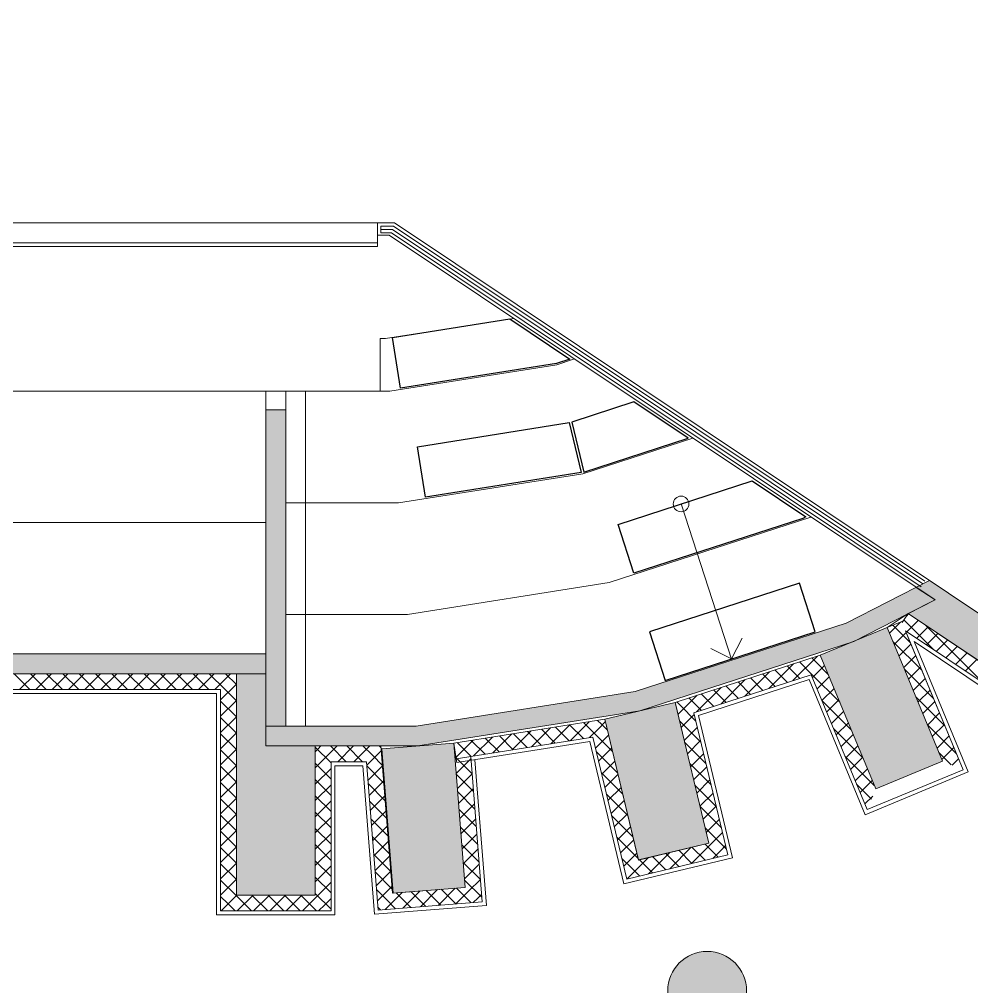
# Model space of a CAD drawing. Header units: millimetres. Extents: x 72919 to 485785, y -53256 to 338519.
# Drawn here: x 334635 to 341878, y 91719 to 99080 of the extents above; entities that cross this region are included whole.
import ezdxf

# ---------------------------------------------------------------- set-up
doc = ezdxf.new("R2010")
doc.units = ezdxf.units.MM
doc.layers.add('1 level', color=186, linetype='Continuous', lineweight=15)
doc.layers.add('wall', color=5, linetype='Continuous', lineweight=40)

msp = doc.modelspace()

# ---------------------------------------------------------------- hatches: boundary and pattern name
at = {"ltscale": 500, "true_color": 0x000000}
h = msp.add_hatch(color=18, dxfattribs=at)
h.dxf.hatch_style = 1
h.paths.add_polyline_path([(336660.43379, 96108.07991), (336510.43379, 96108.07991), (336510.43379, 93700.07748), (336660.43379, 93700.07748)])
h = msp.add_hatch(color=18, dxfattribs=at)
h.dxf.hatch_style = 1
h.paths.add_polyline_path([(339354.8014, 93817.72258), (340981.25531, 94346.19002), (341599.77449, 94661.34166), (341456.87556, 94756.8799), (340923.67524, 94485.20045), (339319.67628, 93964.02907), (337653.15258, 93700.07748), (336510.43379, 93700.07748), (336510.43379, 93550.07748), (337664.95784, 93550.07748)])
h = msp.add_hatch(color=18, dxfattribs=at)
h.dxf.hatch_style = 1
edge = h.paths.add_edge_path()
edge.add_arc((336810.43379, 104414.99944), 13290, 298.781721808, 300.422137713, ccw=False)
edge.add_line((343209.22451, 92766.84177), (343016.63487, 93117.42589))
edge.add_arc((336590.61693, 104809.69519), 13341.77154, 298.792994667, 300.187966436)
edge.add_line((343299.3722, 93277.32897), (343277.46388, 93299.23727))
edge.add_line((343277.46388, 93299.23727), (341395.67671, 94557.34777))
edge.add_line((341395.67671, 94557.34777), (341599.77507, 94661.34127))
edge.add_line((341599.77507, 94661.34127), (341456.87616, 94756.8795))
edge.add_line((341456.87616, 94756.8795), (341558.98209, 94808.90517))
edge.add_line((341558.98209, 94808.90517), (343468.23683, 93532.23338))
edge.add_line((343468.23683, 93532.23338), (345036.50148, 91963.96873))
edge.add_line((345036.50148, 91963.96873), (344824.36945, 91751.8367))
edge.add_line((344824.36945, 91751.8367), (344368.85828, 92207.34786))
edge.add_line((344368.85828, 92207.34786), (344099.30814, 92042.16732))
edge.add_arc((376763.1005, 112686.23403), 38640.6628, 210.706424196, 212.293575804, ccw=False)
h = msp.add_hatch(color=18, dxfattribs=at)
h.dxf.hatch_style = 1
h.paths.add_polyline_path([(341656.18462, 93433.46875), (341148.04544, 93222.99062), (340726.25018, 94240.4266), (341234.38392, 94450.90249)])
h = msp.add_hatch(color=18, dxfattribs=at)
h.dxf.hatch_style = 1
h.paths.add_polyline_path([(336510.43379, 94250.13617), (282365.43379, 94250.14706), (282365.43379, 94100.14706), (336510.43379, 94100.13617)])
h = msp.add_hatch(color=18, dxfattribs=at)
h.dxf.hatch_style = 1
edge = h.paths.add_edge_path()
edge.add_line((336810.43379, 92414.99944), (336285.43374, 92414.99944))
edge.add_line((336285.43374, 92414.99944), (336285.43367, 94100.15789))
edge.add_line((336285.43367, 94100.15789), (336510.43382, 94100.15794))
edge.add_line((336510.43382, 94100.15794), (336510.43382, 93550.07846))
edge.add_line((336510.43382, 93550.07846), (336885.43379, 93550.07848))
edge.add_line((336885.43379, 93550.07848), (336885.43379, 92415.23382))
edge.add_arc((336810.43379, 104414.99944), 12000, 270, 270.358100953, ccw=False)
h = msp.add_hatch(color=18, dxfattribs=at)
h.dxf.hatch_style = 1
h.paths.add_polyline_path([(339878.74884, 92810.55072), (339344.56951, 92682.40464), (339087.22411, 93753.44567), (339628.67828, 93883.54409)])
h = msp.add_hatch(color=18, dxfattribs=at)
h.dxf.hatch_style = 1
h.paths.add_polyline_path([(338025.22051, 92473.37758), (337477.20343, 92430.49089), (337390.52519, 93528.69152), (337938.8487, 93571.60219)])
h = msp.add_hatch(color=18, dxfattribs=at)
h.dxf.hatch_style = 1
h.paths.add_polyline_path([(339566.4227, 91686.72259, 1), (340166.4227, 91686.72259, 1)])
at = {"layer": 'wall', "lineweight": 18, "ltscale": 0.007407, "true_color": 0x000000}
h = msp.add_hatch(color=18, dxfattribs=at)
h.dxf.hatch_style = 1
h.paths.add_polyline_path([(341148.6729, 93223.25052), (341083.72937, 93066.46296), (341813.5942, 93368.78287), (341656.80664, 93433.72641), (341148.6729, 93223.25052)], flags=0)

# ---------------------------------------------------------------- linework, layer by layer
at = {"color": 18, "ltscale": 500, "true_color": 0x000000}
for points in [[(415650.43379, 180914.99944, 0.4142135624), (336810.43379, 259754.99944), (221610.43379, 259754.99944, 0.4142135624), (142770.43379, 180914.99944), (142770.43379, 104414.99944, 0.4142135624), (221610.43379, 25574.99944), (336810.43379, 25574.99944, 0.4142135624), (415650.43379, 104414.99944)], [(414950.43379, 180914.99944, 0.4142135624), (336810.43379, 259054.99944), (221610.43379, 259054.99944, 0.4142135624), (143470.43379, 180914.99944), (143470.43379, 104414.99944, 0.4142135624), (221610.43379, 26274.99944), (336810.43379, 26274.99944, 0.4142135624), (414950.43379, 104414.99944)]]:
    msp.add_lwpolyline(points, format="xyb", close=True, dxfattribs=at)
for points in [[(338720.26749, 96460.80261), (337535.04148, 96273.08125), (337474.03204, 96658.2797), (338365.8491, 96799.52965), (338822.70696, 96494.08721), (338720.26749, 96460.80261)], [(340593.64076, 95282.0127), (339309.51439, 94864.77475), (339188.99776, 95235.68679), (340209.14563, 95567.15293), (340617.47367, 95294.15617), (340593.64076, 95282.0127)]]:
    msp.add_lwpolyline(points, dxfattribs=at)
for points in [[(338928.8496, 95634.83215), (339722.30442, 95892.64125), (339309.54802, 96168.59884), (338837.52439, 96015.22906)], [(338909.40221, 95630.16325), (337724.1762, 95442.44189), (337663.16676, 95827.64034), (338818.07699, 96010.56015)], [(339548.0268, 94048.52924), (340689.29462, 94419.34963), (340568.77799, 94790.26167), (339427.51017, 94419.44128)]]:
    msp.add_lwpolyline(points, close=True, dxfattribs=at)
at = {"layer": '1 level', "color": 177, "true_color": 0x293189}
for p, q in [((337488.97367, 97529.99944), (333360.43379, 97529.99944)), ((337384.58223, 97479.99944), (337473.79891, 97479.99944)), ((341701.88045, 94713.3673), (337488.97367, 97529.99944)), ((337359.58223, 97437.49181), (337447.41764, 97437.49181)), ((337447.41764, 97437.49181), (341599.77449, 94661.34166)), ((333360.43379, 97379.77318), (337359.58223, 97379.77318)), ((333360.43379, 97349.77318), (337359.58223, 97349.77318)), ((337378.27294, 96249.86406), (337378.27431, 96649.86406)), ((301530.43379, 96250.15091), (336510.43379, 96250.15091)), ((337453.20845, 96250.17165), (336660.43379, 96250.17149)), ((336810.6215, 96250.15091), (336810.6215, 93700.07748)), ((339668.31973, 95391.84165), (340054.65031, 94202.83685)), ((336510.43379, 95250.15794), (282360.43379, 95250.14705)), ((341456.87556, 94756.8799), (341599.77449, 94661.34166)), ((340981.25531, 94346.19002), (341599.77449, 94661.34166)), ((340051.61577, 94212.15546), (340131.92863, 94369.77818)), ((339354.8014, 93817.72258), (340981.25531, 94346.19002)), ((340051.61577, 94212.15546), (339893.99305, 94292.46832)), ((337664.95784, 93550.07748), (339354.8014, 93817.72258)), ((336510.43379, 93550.07748), (337664.95784, 93550.07748))]:
    msp.add_line(p, q, dxfattribs=at)
for points in [[(337359.58223, 97349.77318), (337359.58223, 97529.99944)], [(341522.15309, 94803.84528), (337481.38538, 97504.99944), (337384.58223, 97504.99944), (337384.58223, 97454.99944)], [(341508.25956, 94783.06139), (337473.79891, 97479.99944)], [(341494.36604, 94762.2775), (337466.21244, 97454.99944), (337384.58223, 97454.99944)], [(337378.27431, 96649.86406), (337420.82427, 96649.86392), (338394.76996, 96804.11843)], [(337452.4631, 96250.07748), (338722.54937, 96451.23951), (338796.78355, 96475.35968)], [(338722.54937, 96451.23951), (338857.16012, 96494.97724)], [(336660.43379, 93700.07748), (336660.43379, 96250.17149), (336510.43379, 96250.17149)], [(336510.43379, 93550.07748), (336510.43379, 96250.17149)], [(336660.43379, 96250.07748), (337452.4631, 96250.07748)], [(336510.43379, 96108.07991), (336660.43379, 96108.07991)], [(336660.43379, 95400.07748), (337519.35959, 95400.07748), (338921.59167, 95622.16937), (339756.75753, 95893.53147)], [(336660.43379, 94550.07748), (337586.25609, 94550.07748), (339120.63398, 94793.09922), (340656.35493, 95292.0857)], [(336510.43379, 93700.07748), (337653.15258, 93700.07748), (339319.67628, 93964.02907), (340923.67524, 94485.20045), (341558.98151, 94808.90555)], [(341558.98151, 94808.90555), (341701.88045, 94713.3673)], [(336510.43382, 94100.15794), (336510.43379, 94250.15794)]]:
    msp.add_lwpolyline(points, dxfattribs=at)
msp.add_circle((339668.31973, 95391.84165), 59.63351, dxfattribs=at)
at = {"layer": 'wall', "color": 18, "lineweight": 18, "ltscale": 0.007407, "true_color": 0x000000}
for p, q in [((341456.87616, 94756.8795), (341599.77507, 94661.34127)), ((341395.67671, 94557.34777), (341599.77507, 94661.34127)), ((341235.31821, 94451.28948), (341395.67671, 94557.34777)), ((341349.63674, 94488.87527), (341395.67671, 94557.34777)), ((341384.95617, 94541.40374), (341398.80008, 94555.24766)), ((343277.46388, 93299.23727), (341395.67671, 94557.34777)), ((341395.67671, 94557.34777), (343299.3722, 93277.32897)), ((341252.7523, 94409.19988), (341336.93151, 94493.37909)), ((341413.36761, 94335.01533), (341278.99991, 94469.38303)), ((341590.13149, 94281.99514), (341363.15156, 94508.97506)), ((341386.32676, 94419.03065), (341472.79237, 94505.49626)), ((341460.31905, 94369.27925), (341546.78465, 94455.74486)), ((341967.8437, 94028.02662), (341526.45828, 94469.41204)), ((341288.99599, 94321.69988), (341380.84001, 94413.5439)), ((343232.41437, 93177.7466), (341375.572, 94426.262)), ((341396.32663, 94376.1559), (341375.572, 94426.262)), ((341375.572, 94426.262), (343232.41437, 93177.7466)), ((341813.5942, 93368.78287), (341375.572, 94426.262)), ((341813.5942, 93368.78287), (341396.32663, 94376.1559)), ((341534.31133, 94319.52785), (341620.77694, 94405.99346)), ((341500.86761, 94123.77164), (341279.13652, 94345.50273)), ((341325.23967, 94234.19988), (341417.0837, 94326.0439)), ((343215.67491, 93152.851), (341441.33326, 94345.89406)), ((341441.33326, 94345.89406), (341852.79109, 93352.54699)), ((341608.30362, 94269.77645), (341694.76923, 94356.24206)), ((341682.2959, 94220.02505), (341768.76151, 94306.49066)), ((336510.43379, 94250.15794), (282365.43379, 94250.14706)), ((340519.54078, 94047.21942), (340706.379, 94234.05764)), ((341361.48336, 94146.69988), (341453.32738, 94238.5439)), ((341756.28819, 94170.27365), (341842.7538, 94256.73925)), ((340336.29276, 93987.71508), (340523.13098, 94174.5533)), ((340570.8192, 94063.87056), (340475.5779, 94159.11186)), ((340661.04766, 94097.38579), (340568.98909, 94189.44436)), ((340700.10011, 94182.07702), (340662.40028, 94219.77686)), ((340667.46913, 94071.40408), (340759.31315, 94163.2481)), ((340787.86904, 94094.3081), (340700.10011, 94182.07702)), ((341397.72705, 94059.19988), (341489.57107, 94151.0439)), ((341830.28048, 94120.52224), (341916.74608, 94206.98785)), ((336510.43382, 94100.15794), (282361.82103, 94100.14705)), ((334714.83625, 93980.15654), (334594.83625, 94100.15654)), ((334636.52463, 93980.15654), (334756.52463, 94100.15654)), ((334838.57994, 93980.15654), (334718.57994, 94100.15654)), ((334760.26832, 93980.15654), (334880.26832, 94100.15654)), ((334962.32363, 93980.15654), (334842.32363, 94100.15654)), ((334884.01201, 93980.15654), (335004.01201, 94100.15654)), ((335086.06731, 93980.15654), (334966.06731, 94100.15654)), ((335007.75569, 93980.15654), (335127.75569, 94100.15654)), ((335209.811, 93980.15654), (335089.811, 94100.15654)), ((335131.49938, 93980.15654), (335251.49938, 94100.15654)), ((335333.55469, 93980.15654), (335213.55469, 94100.15654)), ((335255.24307, 93980.15654), (335375.24307, 94100.15654)), ((335457.29837, 93980.15654), (335337.29837, 94100.15654)), ((335378.98675, 93980.15654), (335498.98675, 94100.15654)), ((335581.04206, 93980.15654), (335461.04206, 94100.15654)), ((335502.73044, 93980.15654), (335622.73044, 94100.15654)), ((335704.78575, 93980.15654), (335584.78575, 94100.15654)), ((335626.47413, 93980.15654), (335746.47413, 94100.15654)), ((335828.52943, 93980.15654), (335708.52943, 94100.15654)), ((335750.21781, 93980.15654), (335870.21781, 94100.15654)), ((335952.27312, 93980.15654), (335832.27312, 94100.15654)), ((335873.9615, 93980.15654), (335993.9615, 94100.15654)), ((336076.01681, 93980.15654), (335956.01681, 94100.15654)), ((335997.70519, 93980.15654), (336117.70519, 94100.15654)), ((336199.76049, 93980.15654), (336079.76049, 94100.15654)), ((336121.44887, 93980.15654), (336241.44887, 94100.15654)), ((336165.43379, 94024.14146), (336241.44887, 94100.15654)), ((336285.43379, 94018.22694), (336203.50418, 94100.15654)), ((336285.43379, 94018.22694), (336203.50418, 94100.15654)), ((336285.43379, 94100.15789), (336285.43379, 92414.99944)), ((339764.6216, 93802.0819), (340658.76112, 94092.42708)), ((339764.6216, 93802.0819), (340658.76112, 94092.42708)), ((340153.04474, 93928.21075), (340339.88295, 94115.04896)), ((340383.99683, 94003.20556), (340288.75553, 94098.44686)), ((340477.40801, 94033.53806), (340382.16672, 94128.77936)), ((340658.76112, 94092.42708), (341083.72937, 93066.46296)), ((340658.76112, 94092.42708), (341083.72937, 93066.46296)), ((340875.36904, 93883.06441), (340661.04766, 94097.38579)), ((340703.71281, 93983.90408), (340795.55684, 94075.7481)), ((341588.36761, 93912.52796), (341366.63652, 94134.25904)), ((336165.43379, 93900.39777), (336285.43379, 94020.39777)), ((336285.43379, 93894.48325), (336165.43379, 94014.48325)), ((336245.19256, 93980.15654), (336285.43379, 94020.39777)), ((340641.65528, 94055.33045), (339800.27227, 93782.11638)), ((339969.79671, 93868.70641), (340156.63493, 94055.54463)), ((340103.76327, 93912.20806), (340008.52197, 94007.44935)), ((340197.17445, 93942.54056), (340101.93316, 94037.78185)), ((340290.58564, 93972.87306), (340195.34434, 94068.11435)), ((341067.49348, 93027.26607), (340641.65528, 94055.33045)), ((341433.97073, 93971.69988), (341525.81476, 94063.5439)), ((329705.43379, 93980.15654), (336165.43379, 93980.15654)), ((329735.43379, 93980.15654), (336135.43379, 93980.15654)), ((336135.43379, 93950.15654), (329735.43379, 93950.15654)), ((336135.43379, 93980.15654), (336165.43379, 93980.15654)), ((336135.43379, 92264.94084), (336135.43379, 93950.15654)), ((336165.43379, 93980.15654), (336165.43379, 92294.95256)), ((336165.43379, 93980.15654), (336165.43379, 92294.95256)), ((339694.79179, 93841.18886), (339790.13888, 93936.53595)), ((339786.54869, 93809.20207), (339973.3869, 93996.04029)), ((339916.9409, 93851.54306), (339821.6996, 93946.78435)), ((340010.35208, 93881.87556), (339915.11078, 93977.11685)), ((340739.9565, 93896.40408), (340831.80052, 93988.2481)), ((341470.21442, 93884.19988), (341562.05844, 93976.0439)), ((336165.43379, 93776.65408), (336285.43379, 93896.65408)), ((336285.43379, 93770.73957), (336165.43379, 93890.73957)), ((339660.73458, 93860.262), (339634.87723, 93886.11935)), ((339779.07601, 93741.92056), (339660.73458, 93860.262)), ((339823.52971, 93821.21056), (339728.28841, 93916.45185)), ((340962.86904, 93671.82072), (340741.13795, 93893.55181)), ((340776.20019, 93808.90408), (340868.04421, 93900.7481)), ((341675.86761, 93701.28427), (341454.13652, 93923.01536)), ((341506.45811, 93796.69988), (341598.30213, 93888.5439)), ((339644.01136, 93790.40843), (339694.79179, 93841.18886)), ((339667.98273, 93690.63612), (339767.48997, 93790.14335)), ((340024.08832, 92722.14416), (339764.6216, 93802.0819)), ((340024.08832, 92722.14416), (339764.6216, 93802.0819)), ((339800.27227, 93782.11638), (340060.26769, 92699.97811)), ((340812.44387, 93721.40408), (340904.2879, 93813.2481)), ((341542.70179, 93709.19988), (341634.54582, 93801.0439)), ((336165.43379, 93652.9104), (336285.43379, 93772.9104)), ((336285.43379, 93646.99588), (336165.43379, 93766.99588)), ((339087.22411, 93753.44567), (337939.85689, 93571.68108)), ((338678.31038, 93567.16957), (338822.67728, 93711.53647)), ((338924.82496, 93606.22212), (338819.94367, 93711.10341)), ((338825.34752, 93590.46302), (338969.71442, 93734.82992)), ((339012.77383, 93642.01694), (338926.76487, 93728.0259)), ((339062.337, 93716.19746), (339033.58606, 93744.94839)), ((339037.19308, 93678.56489), (339092.03529, 93733.4071)), ((339106.85613, 93671.67833), (339062.337, 93716.19746)), ((339818.20886, 93579.04403), (339655.76506, 93741.48783)), ((340848.68756, 93633.90408), (340940.53158, 93725.7481)), ((341763.36761, 93490.04058), (341541.63652, 93711.77167)), ((341578.94548, 93621.69988), (341670.7895, 93713.5439)), ((336165.43379, 93529.16671), (336285.43379, 93649.16671)), ((336285.43379, 93523.25219), (336165.43379, 93643.25219)), ((338237.19896, 93497.28921), (338381.56586, 93641.65611)), ((338384.2361, 93520.58266), (338528.603, 93664.94956)), ((338497.54017, 93538.53216), (338392.65889, 93643.41345)), ((338604.36137, 93555.45465), (338499.48008, 93660.33594)), ((338531.27324, 93543.87612), (338675.64014, 93688.24301)), ((338711.18257, 93572.37714), (338606.30128, 93677.25843)), ((338818.00376, 93589.29963), (338713.12247, 93694.18092)), ((338972.38466, 93613.75648), (339037.19308, 93678.56489)), ((339145.95367, 93508.8371), (339012.77383, 93642.01694)), ((339016.47668, 93534.10481), (339115.99341, 93633.62154)), ((339691.95411, 93590.86381), (339791.46135, 93690.37104)), ((341050.36904, 93460.57704), (340828.63795, 93682.30812)), ((340884.93125, 93546.40408), (340976.77527, 93638.2481)), ((337939.85689, 93571.68108), (337958.633, 93453.15911)), ((337939.89339, 93571.2147), (337940.13804, 93571.45935)), ((337939.92566, 93571.24697), (337940.45444, 93571.77575)), ((337956.84815, 93464.42577), (338087.49158, 93595.0692)), ((337958.633, 93453.15911), (338996.43775, 93617.56694)), ((337958.633, 93453.15911), (338996.43775, 93617.56694)), ((338973.74116, 93583.59726), (337963.32703, 93423.52862)), ((338070.25539, 93470.8422), (337965.3741, 93575.72349)), ((338177.07658, 93487.76469), (338072.1953, 93592.64598)), ((338090.16182, 93473.99576), (338234.52872, 93618.36265)), ((338283.89778, 93504.68718), (338179.01649, 93609.56847)), ((338390.71898, 93521.60967), (338285.83769, 93626.49096)), ((339233.55168, 92501.48681), (338973.74116, 93583.59726)), ((338996.43775, 93617.56694), (339255.71883, 92537.66163)), ((338996.43775, 93617.56694), (339255.71883, 92537.66163)), ((339857.34171, 93416.16749), (339694.89791, 93578.6113)), ((339715.92549, 93491.0915), (339815.43272, 93590.59873)), ((341615.18917, 93534.19988), (341707.03319, 93626.0439)), ((336165.43379, 93405.42302), (336285.43379, 93525.42302)), ((336285.43379, 93399.50851), (336165.43379, 93519.50851)), ((336885.43379, 93550.07848), (336885.43379, 92415.23382)), ((337005.43379, 93421.97063), (336885.43379, 93541.97063)), ((336885.43379, 93506.70459), (336907.12023, 93528.39103)), ((336907.12023, 93528.39103), (336928.80668, 93550.07748)), ((336968.99207, 93466.51919), (337052.55036, 93550.07748)), ((337121.07062, 93430.07748), (337001.07062, 93550.07748)), ((337056.29405, 93430.07748), (337176.29405, 93550.07748)), ((337244.8143, 93430.07748), (337124.8143, 93550.07748)), ((337180.03774, 93430.07748), (337300.03774, 93550.07748)), ((337319.73194, 93478.90353), (337248.55799, 93550.07748)), ((337276.69718, 93402.99324), (337388.32808, 93514.62413)), ((337379.1865, 93543.19266), (337372.30168, 93550.07748)), ((337386.67869, 93535.70047), (337379.1865, 93543.19266)), ((337948.87461, 93456.45224), (338009.32016, 93516.89778)), ((339185.05122, 93345.99586), (339022.6487, 93508.39839)), ((339040.43481, 93434.31925), (339139.95154, 93533.83598)), ((339739.89686, 93391.31919), (339839.4041, 93490.82642)), ((340921.17493, 93458.90408), (341013.01896, 93550.7481)), ((341723.60822, 93406.05629), (341629.13652, 93500.52798)), ((341651.43285, 93446.69988), (341743.27688, 93538.5439)), ((336885.43379, 93382.9609), (336968.99207, 93466.51919)), ((337005.43379, 93298.22694), (336885.43379, 93418.22694)), ((337005.43379, 92295.28069), (337005.43379, 93430.07748)), ((337005.43379, 92295.28069), (337005.43379, 93430.07748)), ((337005.43379, 93430.07748), (337274.57763, 93430.07748)), ((337005.43379, 93430.07748), (337274.57763, 93430.07748)), ((337274.57763, 93430.07748), (337362.92277, 92301.18062)), ((337274.57763, 93430.07748), (337362.92277, 92301.18062)), ((337397.1848, 93401.45067), (337319.73194, 93478.90353)), ((338078.43998, 93338.91392), (337947.85347, 93469.50043)), ((337963.43419, 93453.91971), (337957.58605, 93459.76785)), ((337957.85584, 93341.68977), (338069.48661, 93453.32054)), ((337963.32703, 93423.52862), (337958.633, 93453.15911)), ((338154.80242, 92363.1515), (338068.14158, 93470.50734)), ((338154.80242, 92363.1515), (338068.14158, 93470.50734)), ((338100.21275, 93445.2139), (338187.0516, 92335.58352)), ((339064.39294, 93334.53369), (339163.90967, 93434.05042)), ((339896.47456, 93253.29096), (339734.03076, 93415.73476)), ((341137.86904, 93249.33335), (340916.13795, 93471.06444)), ((340957.41862, 93371.40408), (341049.26264, 93463.2481)), ((341731.33317, 93402.85651), (341779.52056, 93451.0439)), ((336165.43379, 93281.67934), (336285.43379, 93401.67934)), ((336285.43379, 93275.76482), (336165.43379, 93395.76482)), ((336885.43379, 93259.21722), (337005.43379, 93379.21722)), ((337035.43379, 93400.07748), (337035.43379, 92265.2924)), ((337246.83364, 93400.07748), (337035.43379, 93400.07748)), ((337335.35479, 92268.93149), (337246.83364, 93400.07748)), ((337407.69091, 93267.20087), (337277.1046, 93397.78719)), ((337285.67827, 93288.23064), (337397.30916, 93399.86153)), ((337966.83706, 93226.92731), (338078.46783, 93338.55808)), ((339224.14877, 93183.15463), (339061.74625, 93345.55715)), ((339763.86824, 93291.54688), (339863.37547, 93391.05411)), ((340993.66231, 93283.90408), (341085.50633, 93375.7481)), ((341852.79109, 93352.54699), (341067.49348, 93027.26607)), ((341083.72937, 93066.46296), (341813.5942, 93368.78287)), ((341083.72937, 93066.46296), (341813.5942, 93368.78287)), ((336165.43379, 93157.93565), (336285.43379, 93277.93565)), ((336285.43379, 93152.02113), (336165.43379, 93272.02113)), ((337005.43379, 93174.48325), (336885.43379, 93294.48325)), ((337294.65935, 93173.46804), (337406.29025, 93285.09893)), ((338088.94629, 93204.66393), (337958.35977, 93335.25044)), ((339088.35106, 93234.74813), (339187.86779, 93334.26486)), ((339787.83962, 93191.77457), (339887.34685, 93291.2818)), ((341029.90599, 93196.40408), (341121.75002, 93288.2481)), ((336885.43379, 93135.47353), (337005.43379, 93255.47353)), ((337418.19702, 93132.95107), (337287.61071, 93263.53739)), ((338099.45259, 93070.41394), (337968.86608, 93201.00045)), ((337975.81829, 93112.16485), (338087.44906, 93223.79562)), ((339112.30919, 93134.96257), (339211.82592, 93234.4793)), ((339935.60741, 93090.41442), (339773.16361, 93252.85823)), ((339811.81099, 93092.00225), (339911.31823, 93191.50949)), ((341116.90432, 93146.55438), (341003.63795, 93259.82075)), ((336165.43379, 93034.19196), (336285.43379, 93154.19196)), ((336285.43379, 93028.27744), (336165.43379, 93148.27744)), ((337005.43379, 93050.73957), (336885.43379, 93170.73957)), ((336885.43379, 93011.72984), (337005.43379, 93131.72984)), ((337428.70314, 92998.70127), (337298.11682, 93129.28759)), ((337303.64044, 93058.70543), (337415.27133, 93170.33633)), ((339263.24632, 93020.31339), (339100.84379, 93182.71592)), ((339136.26731, 93035.17701), (339235.78404, 93134.69374)), ((341066.14968, 93108.90408), (341126.17048, 93168.92488)), ((337005.43379, 92926.99588), (336885.43379, 93046.99588)), ((337312.62152, 92943.94283), (337424.25242, 93055.57373)), ((338109.9589, 92936.16395), (337979.37238, 93066.75046)), ((337984.79951, 92997.40239), (338096.43028, 93109.03316)), ((339974.74026, 92927.53788), (339812.29645, 93089.98169)), ((339835.78237, 92992.22994), (339935.2896, 93091.73718)), ((336165.43379, 92910.44828), (336285.43379, 93030.44828)), ((336285.43379, 92904.53376), (336165.43379, 93024.53376)), ((336885.43379, 92887.98616), (337005.43379, 93007.98616)), ((337439.20925, 92864.45147), (337308.62294, 92995.03779)), ((337993.78074, 92882.63993), (338105.41151, 92994.2707)), ((339302.34387, 92857.47216), (339139.94134, 93019.87468)), ((339160.22544, 92935.39145), (339259.74217, 93034.90818)), ((339859.75374, 92892.45763), (339959.26098, 92991.96487)), ((336165.43379, 92786.70459), (336285.43379, 92906.70459)), ((336285.43379, 92780.79007), (336165.43379, 92900.79007)), ((337005.43379, 92803.25219), (336885.43379, 92923.25219)), ((337321.60261, 92829.18023), (337433.2335, 92940.81112)), ((338120.4652, 92801.91396), (337989.87869, 92932.50047)), ((339184.18356, 92835.60589), (339283.70029, 92935.12262)), ((340013.87311, 92764.66135), (339851.4293, 92927.10515)), ((336885.43379, 92764.24247), (337005.43379, 92884.24247)), ((337449.71536, 92730.20167), (337319.12905, 92860.78799)), ((337330.58369, 92714.41763), (337442.21459, 92826.04852)), ((338002.76196, 92767.87746), (338114.39273, 92879.50823)), ((339341.44142, 92694.63092), (339179.03889, 92857.03345)), ((339208.14169, 92735.82033), (339307.65842, 92835.33706)), ((339893.3088, 92802.269), (339983.23236, 92892.19256)), ((336165.43379, 92662.9609), (336285.43379, 92782.9609)), ((336285.43379, 92657.04638), (336165.43379, 92777.04638)), ((337005.43379, 92679.50851), (336885.43379, 92799.50851)), ((336885.43379, 92640.49878), (337005.43379, 92760.49878)), ((338130.9715, 92667.66397), (338000.38499, 92798.25048)), ((338011.74319, 92653.115), (338123.37395, 92764.74577)), ((339583.70624, 92616.41013), (339746.10877, 92778.81266)), ((339750.7796, 92656.5238), (339651.26287, 92756.04053)), ((339746.54748, 92655.50768), (339893.3088, 92802.269)), ((339850.56516, 92680.48192), (339751.04843, 92779.99865)), ((339950.35072, 92704.44005), (339850.83399, 92803.95678)), ((339909.38871, 92694.60523), (339970.04093, 92755.25744)), ((339970.04093, 92755.25744), (340007.20373, 92792.42025)), ((337460.22148, 92595.95188), (337329.63516, 92726.53819)), ((337339.56478, 92599.65503), (337451.19567, 92711.28592)), ((339300.91342, 92611.41523), (339218.13644, 92694.19221)), ((339232.09982, 92636.03477), (339331.61655, 92735.5515)), ((340060.26769, 92699.97811), (339233.55168, 92501.48681)), ((339255.71883, 92537.66163), (340024.08832, 92722.14416)), ((339255.71883, 92537.66163), (340024.08832, 92722.14416)), ((339258.02377, 92538.21504), (339420.4263, 92700.61756)), ((339451.42292, 92584.64942), (339351.90619, 92684.16615)), ((339420.86501, 92577.31258), (339583.26753, 92739.71511)), ((339551.20848, 92608.60755), (339451.69175, 92708.12428)), ((339650.99404, 92632.56567), (339551.47731, 92732.0824)), ((336165.43379, 92539.21722), (336285.43379, 92659.21722)), ((336285.43379, 92533.3027), (336165.43379, 92653.3027)), ((337005.43379, 92555.76482), (336885.43379, 92675.76482)), ((336885.43379, 92516.7551), (337005.43379, 92636.7551)), ((338141.47781, 92533.41398), (338010.8913, 92664.00049)), ((338020.72441, 92538.35254), (338132.35518, 92649.98331)), ((339351.63736, 92560.69129), (339300.91342, 92611.41523)), ((336165.43379, 92415.47353), (336285.43379, 92535.47353)), ((336282.7141, 92412.2787), (336165.43379, 92529.55901)), ((337005.43379, 92432.02113), (336885.43379, 92552.02113)), ((337470.72759, 92461.70208), (337340.14127, 92592.28839)), ((337348.54586, 92484.89242), (337460.17676, 92596.52332)), ((338151.98411, 92399.16398), (338021.3976, 92529.7505)), ((338054.77487, 92448.65931), (338141.3364, 92535.22085)), ((336896.54716, 92404.12479), (337005.43379, 92513.01141)), ((337429.55669, 92379.12928), (337350.64739, 92458.03859)), ((337357.52695, 92370.12982), (337469.15784, 92481.76072)), ((337685.01509, 92326.38691), (337815.6014, 92456.97322)), ((337819.26489, 92336.89302), (337949.8512, 92467.47933)), ((337956.06223, 92347.5985), (337844.43133, 92459.22939)), ((338070.82483, 92356.57958), (337959.19394, 92468.21048)), ((336220.85434, 92350.39477), (336165.43379, 92405.81532)), ((336168.65776, 92294.95382), (336288.70466, 92415.00072)), ((336399.94863, 92295.04417), (336282.7141, 92412.2787)), ((336292.4498, 92295.00218), (336412.49671, 92415.04908)), ((336523.644, 92295.09249), (336403.69085, 92415.04564)), ((336416.24185, 92295.05053), (336536.28875, 92415.09743)), ((336647.33936, 92295.14081), (336527.38621, 92415.09396)), ((336540.03389, 92295.09889), (336660.08079, 92415.14579)), ((336771.03473, 92295.18912), (336651.08158, 92415.14228)), ((336663.82594, 92295.14725), (336783.87284, 92415.19415)), ((336894.7301, 92295.23744), (336774.77695, 92415.1906)), ((336787.61798, 92295.1956), (336896.54716, 92404.12479)), ((337005.43379, 92308.27744), (336885.43379, 92428.27744)), ((336958.43109, 92342.26503), (337005.43379, 92389.26772)), ((337416.51549, 92305.37468), (337547.1018, 92435.96099)), ((337611.77442, 92320.65524), (337500.14353, 92432.28614)), ((337550.76529, 92315.88079), (337681.3516, 92446.46711)), ((337726.53702, 92329.63633), (337614.90613, 92441.26722)), ((337841.29963, 92338.61741), (337729.66873, 92450.24831)), ((337953.51469, 92347.39913), (338054.77487, 92448.65931)), ((338087.76449, 92357.90524), (338121.48872, 92391.62947)), ((338121.48872, 92391.62947), (338150.31763, 92420.45839)), ((336276.25326, 92294.99585), (336220.85434, 92350.39477)), ((336911.41002, 92295.24396), (336958.43109, 92342.26503)), ((338187.0516, 92335.58352), (337335.35479, 92268.93149)), ((337372.52681, 92312.41548), (337361.1535, 92323.78879)), ((337362.92277, 92301.18062), (338154.80242, 92363.1515)), ((337362.92277, 92301.18062), (338154.80242, 92363.1515)), ((337382.24922, 92302.69307), (337372.52681, 92312.41548)), ((337497.01182, 92311.67416), (337429.55669, 92379.12928)), ((337035.43379, 92265.2924), (336135.43379, 92264.94084)), ((336165.43379, 92294.95256), (337005.43379, 92295.28069)), ((336165.43379, 92294.95256), (337005.43379, 92295.28069))]:
    msp.add_line(p, q, dxfattribs=at)
for points in [[(341701.881, 94713.36693), (343468.23683, 93532.23338), (343854.888, 93145.58221)], [(341235.33278, 94451.29552), (340727.18447, 94240.81359)], [(341349.63674, 94488.87527), (341346.18376, 94497.21149), (341235.31821, 94451.28948), (341656.80664, 93433.72641)], [(341235.31821, 94451.28948), (341656.80664, 93433.72641)], [(341375.572, 94426.262), (341420.57863, 94396.00016)], [(340727.18447, 94240.81359), (339622.01894, 93881.94401)], [(340727.18447, 94240.81359), (341148.6729, 93223.25052)], [(341148.6729, 93223.25052), (340727.18447, 94240.81359)], [(336285.43379, 93980.15654), (336285.43379, 94100.15654), (329585.43379, 94100.15654), (329585.43379, 93980.15654)], [(336285.43379, 92414.99944), (336285.43379, 94100.15654), (336165.43379, 94100.15654)], [(336510.43382, 93550.07848), (336510.43371, 94100.15794)], [(336165.43379, 93980.15654), (336165.43379, 93950.15654)], [(339622.01894, 93881.94401), (339087.22411, 93753.44567)], [(339622.00362, 93881.94033), (339879.37086, 92810.80837), (339344.56951, 92682.40464), (339087.22411, 93753.44567)], [(339622.01894, 93881.94401), (339879.37086, 92810.80837)], [(339344.3874, 92682.36092), (339087.22411, 93753.44567)], [(336510.43379, 93700.07846), (336510.43382, 93550.07846)], [(337939.8726, 93571.68231), (337391.53338, 93528.77042)], [(337939.85689, 93571.68108), (338025.80428, 92473.42326)], [(337939.85689, 93571.68108), (338025.80572, 92473.42338)], [(336860.43379, 93550.07848), (336510.43382, 93550.07848)], [(336885.43379, 93550.07748), (336885.43379, 92415.23382)], [(337385.55357, 93550.07748), (336885.43379, 93550.07748)], [(337473.19466, 92430.17717), (337385.55357, 93550.07748)], [(337391.53338, 93528.77042), (337477.48077, 92430.5126)], [(341148.6729, 93223.25052), (341656.80664, 93433.72641)], [(341148.6729, 93223.25052), (341656.80664, 93433.72641)], [(341656.80664, 93433.72641), (341148.6729, 93223.25052)], [(339879.37086, 92810.80837), (339344.3874, 92682.36092)], [(338025.80572, 92473.42338), (337473.19466, 92430.17717)], [(338025.80572, 92473.42338), (337477.48221, 92430.51271)], [(336885.43379, 92415.23382), (336285.43379, 92415.23382)], [(336885.43379, 92415.23382), (336285.43379, 92414.99944)]]:
    msp.add_lwpolyline(points, dxfattribs=at)
msp.add_lwpolyline([(341346.18376, 94497.21149), (341358.73856, 94502.41186), (341349.63674, 94488.87527), (341346.18376, 94497.21149)], close=True, dxfattribs=at)
msp.add_circle((339866.4227, 91686.72259), 300, dxfattribs=at)

doc.saveas('drawing.dxf')
